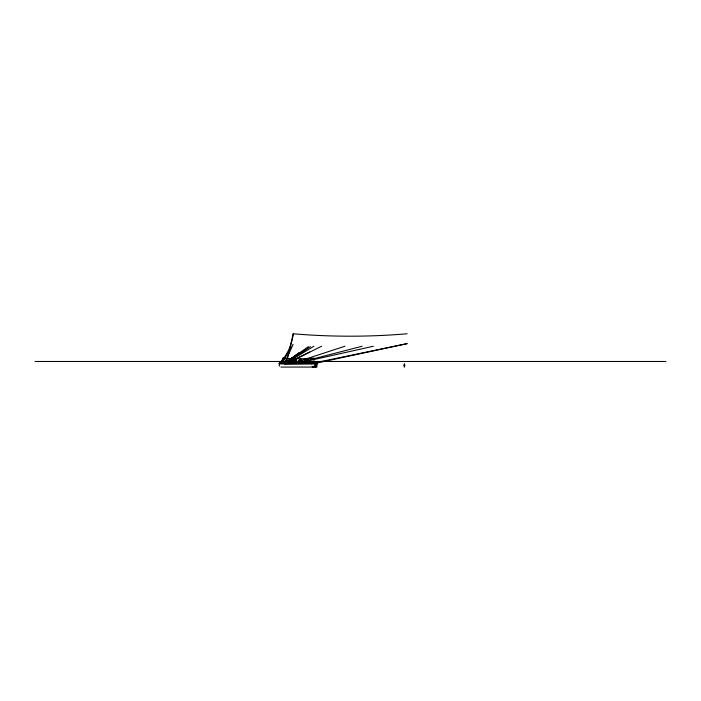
<?xml version="1.0" encoding="UTF-8"?>
<svg xmlns="http://www.w3.org/2000/svg" width="701" height="701" viewBox="0 0 701 701"><rect width="100%" height="100%" fill="white"/><g stroke="black" fill="none" stroke-linecap="round" stroke-linejoin="round"><path stroke-width="1.05" d="M316.905 364.003L314.994 364.949A1.91 1.91 0 0 1 315.941 365.65M407.115 333.772A670.603 670.603 0 0 1 293.22 333.772L286.595 362.207L310.929 362.207L310.929 361.725L286.595 361.725L310.858 361.865M289.679 361.523L290.214 359.315M294.516 361.523L295.051 359.315M299.984 361.523L300.527 359.315M306.582 361.523L307.117 359.315M290.933 359.499L290.275 361.935L289.145 361.637L289.793 359.201L290.933 359.499L292.002 361.523M294.657 359.201L293.982 361.637L295.112 361.935L295.743 359.499L294.63 359.201L292.545 361.523M300.133 359.201L299.458 361.637L300.589 361.935L301.211 359.499L300.107 359.201L298.021 361.523M306.723 359.201L306.048 361.637L307.178 361.935L307.835 359.499L306.696 359.201L304.611 361.523M316.878 364.099L314.81 364.047L314.81 367.07M284.93 363.907L284.562 363.477L293.071 344.375L281.776 363.346M281.767 363.477L282.985 361.015L284.553 363.477L298.863 353.435M288.628 361.865L289.96 359.245M293.404 361.523L294.797 359.245M298.88 361.523L300.273 359.245M305.47 361.523L306.863 359.245M312.646 367.07L312.243 366.334M315.844 367.07L316.002 366.825A1.165 1.165 0 0 0 316.002 365.782L315.932 365.659M304.602 361.847L305.023 361.138L305.54 361.847M305.54 361.672L305.925 361.138L306.407 361.847M306.407 361.672L306.793 361.138L307.231 361.847M312.208 363.477L314.022 360.805L315.371 363.477M289.162 362.207L286.148 362.417L286.148 363.337M287.708 361.523L289.793 359.201M279.349 366.159L279.305 363.346L284.562 363.337L298.863 352.954M313.987 358.132A182.313 182.313 0 0 1 283.02 358.132A10.024 10.024 0 0 1 279.217 363.451L284.562 363.477L298.863 353.173M284.562 363.416L298.863 353.208M287.147 361.681L308.387 346.662M310.42 346.662L287.699 361.865M288.628 361.602L313.82 346.25M289.434 362.128L309.684 352.016M290.731 361.602L321.557 346.25M285.263 363.907L316.913 363.477M344.892 346.25L297.075 361.865M301.745 361.865L362.075 346.25M304.804 361.602L373.326 346.25M315.38 363.355L407.22 343.604L312.199 363.337M35.05 361.479L665.95 361.479M286.148 362.689L311.481 362.689M286.148 362.855L311.481 362.417L302.99 362.207L302.99 362.689M285.701 363.337L316.913 363.337L316.896 367.07L280.847 367.07M279.235 363.907L316.913 363.907M306.591 359.622L307.721 359.92M299.993 359.622L301.132 359.92M289.688 359.622L290.819 359.92M283.02 358.132L286.534 361.523L308.238 361.865M304.602 361.672L304.155 361.138L303.735 361.865M289.206 361.672L288.759 361.138L288.356 361.865L287.98 361.138L287.603 361.62M307.809 359.499L308.904 361.523M301.211 359.499L302.315 361.523M295.743 359.499L296.838 361.523M307.669 359.455L308.396 361.523M301.079 359.455L301.798 361.523M295.603 359.455L296.33 361.523M290.766 359.455L291.493 361.523M288.015 361.444L287.98 361.865M306.819 361.672L306.793 361.138L306.793 361.865M305.951 361.672L305.925 361.138L305.925 361.865M305.058 361.672L305.023 361.138L305.023 361.865M304.19 361.672L304.155 361.138L304.155 361.865M290.556 361.672L290.521 361.138L290.188 361.865M289.662 361.672L289.627 361.138L289.25 361.847M288.794 361.672L288.759 361.138L288.759 361.865M404.766 364.835L404.766 366.01M404.381 363.617L404.381 365.274M404.381 365.571L404.381 367.228M404.004 364.835L404.004 366.01M313.251 366.246L313.251 367.228M311.481 363.907L311.481 363.1L310.709 362.855L310.709 363.337M311.016 362.855L311.016 363.337M310.858 361.725L310.788 362.207M309.395 363.539L308.755 363.539M306.626 363.539L305.995 363.539M301.22 362.934L300.782 362.934M300.536 362.934L300.098 362.934M299.835 362.934L299.388 362.934M299.161 362.934L298.722 362.934M298.46 362.934L298.013 362.934M297.776 362.934L297.329 362.934M290.968 361.847L290.521 361.138L290.521 361.865M290.074 361.847L289.627 361.138L289.627 361.865M289.531 362.207L289.531 362.689M288.838 363.337L288.838 362.855L285.701 363.092L285.701 363.907M287.314 362.207L287.27 362.689M287.121 361.637L287.147 362.689M284.562 363.346L284.562 363.907M279.34 363.346L280.864 361.734A51.778 50.945 30.1 0 0 293.22 333.772M296.427 362.286L295.813 362.54L296.427 362.286M299.607 362.286L298.968 362.54L299.607 362.286M295.638 359.876L294.56 359.578L295.656 359.92"/></g></svg>
